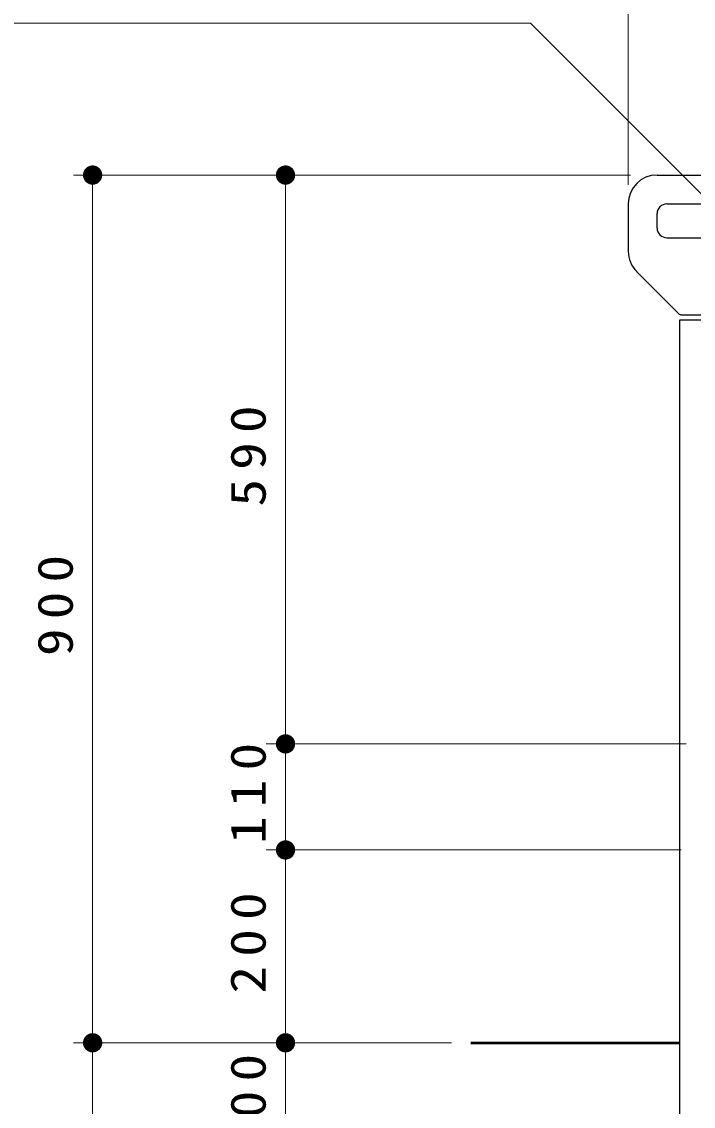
# Model space of a CAD drawing. Units: millimetres on the paper, scale 1:20. Extents: x 475 to 840, y 104 to 380.
# Drawn here: x 515.2 to 550, y 227.7 to 284 of the extents above; entities that cross this region are included whole.
import ezdxf

# ---------------------------------------------------------------- set-up
doc = ezdxf.new("R2010")
doc.units = ezdxf.units.MM
doc.layers.add('LY_1', color=7, linetype='Continuous', lineweight=13)
doc.styles.add('ＭＳ ゴシック', font='')
doc.styles.get('ＭＳ ゴシック').set_extended_font_data('MS Gothic')

# ---------------------------------------------------------------- blocks, each defined once
blk = doc.blocks.new('filled_dot')
at = {"color": 0, "linetype": 'Continuous', "lineweight": -2, "const_width": 1.25}
blk.add_lwpolyline([(-0.625, 0, 1), (0.625, 0, 1)], format="xyb", close=True, dxfattribs=at)

msp = doc.modelspace()

# ---------------------------------------------------------------- linework, layer by layer
at = {"layer": 'LY_1'}
for p, q in [((546.601, 275.501), (546.601, 286.492)), ((487.201, 283.873), (541.531, 283.873)), ((541.531, 283.873), (558.082, 267.322)), ((545.033, 276.001), (517.836, 276.001)), ((518.836, 231.001), (518.836, 276.001)), ((546.726, 276.001), (527.836, 276.001)), ((528.836, 246.501), (528.836, 276.001)), ((549.601, 246.501), (527.836, 246.501)), ((549.601, 246.501), (527.836, 246.501)), ((528.836, 241.001), (528.836, 246.501)), ((549.351, 241.001), (527.836, 241.001)), ((549.351, 241.001), (527.836, 241.001)), ((528.836, 231.001), (528.836, 241.001)), ((537.437, 231.001), (517.836, 231.001)), ((535.976, 231.001), (517.836, 231.001)), ((518.836, 203.501), (518.836, 231.001)), ((528.836, 226.001), (528.836, 231.001))]:
    msp.add_line(p, q, dxfattribs=at)
at = {"layer": 'LY_1', "lineweight": 25}
for p, q in [((548.101, 276.001), (553.305, 276.001)), ((546.601, 274.501), (546.601, 272.054)), ((548.601, 274.501), (552.851, 274.501)), ((548.101, 273.251), (548.101, 274.001)), ((548.601, 272.751), (552.851, 272.751)), ((549.21, 268.824), (547.04, 270.994)), ((549.283, 268.501), (551.418, 268.501)), ((549.283, 211.001), (549.283, 268.501)), ((549.387, 268.751), (551.351, 268.751))]:
    msp.add_line(p, q, dxfattribs=at)
at = {"layer": 'LY_1', "lineweight": 50}
msp.add_line((538.437, 231.001), (549.283, 231.001), dxfattribs=at)
at = {"layer": 'LY_1', "lineweight": 25}
for centre, radius, start, end in [((548.101, 274.501), 1.5, 90, 180), ((548.601, 274.001), 0.5, 90, 180), ((548.601, 273.251), 0.5, 180, 270), ((548.101, 272.054), 1.5, 180, 225), ((549.387, 269.001), 0.25, 225, 270)]:
    msp.add_arc(centre, radius, start, end, dxfattribs=at)

# ---------------------------------------------------------------- block references
at = {"layer": 'LY_1', "xscale": 0.4, "yscale": 0.4}
for p, rotation in [((518.836, 276.001), 270), ((528.836, 276.001), 270), ((528.836, 246.501), 270), ((528.836, 246.501), 90), ((528.836, 241.001), 270), ((528.836, 241.001), 90), ((518.836, 231.001), 270), ((518.836, 231.001), 90), ((528.836, 231.001), 270), ((528.836, 231.001), 90)]:
    msp.add_blockref('filled_dot', p, dxfattribs=dict(at, rotation=rotation))

# ---------------------------------------------------------------- texts
at = {"layer": 'LY_1', "char_height": 1.833, "attachment_point": 8, "rotation": 90, "style": 'ＭＳ ゴシック'}
for s, insert in [('\\T1.33;\\W1.15;590', (527.836, 261.666)), ('\\T1.33;\\W1.15;900', (517.836, 253.917)), ('\\T1.33;\\W1.15;110', (527.836, 244.17)), ('\\T1.33;\\W1.15;200', (527.836, 236.417)), ('\\T1.33;\\W1.15;100', (527.836, 228.041))]:
    msp.add_mtext(s, dxfattribs=dict(at, insert=insert))

doc.saveas('drawing.dxf')
